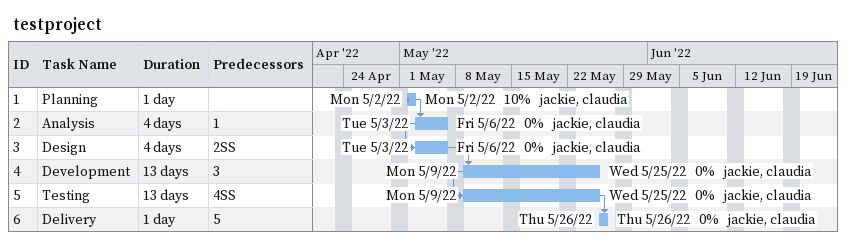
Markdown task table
testproject

| ID | Task | Duration | Start | Finish | Predecessors | Resources | % complete |
|---|---|---|---|---|---|---|---|
| 1 | Planning | 1d | 2022-05-02 | 2022-05-02 |  | jackie, claudia | 10 |
| 2 | Analysis | 4d | 2022-05-03 | 2022-05-06 | 1 | jackie, claudia | 0 |
| 3 | Design | 4d | 2022-05-03 | 2022-05-06 | 2SS | jackie, claudia | 0 |
| 4 | Development | 13d | 2022-05-09 | 2022-05-25 | 3 | jackie, claudia | 0 |
| 5 | Testing | 13d | 2022-05-09 | 2022-05-25 | 4SS | jackie, claudia | 0 |
| 6 | Delivery | 1d | 2022-05-26 | 2022-05-26 | 5 | jackie, claudia | 0 |
